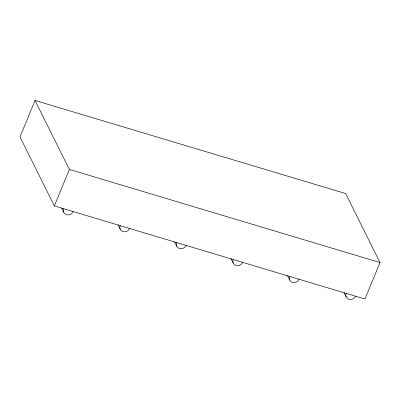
<?xml version="1.0" encoding="UTF-8"?>
<svg xmlns="http://www.w3.org/2000/svg" width="400" height="400" viewBox="0 0 400 400"><rect width="100%" height="100%" fill="white"/><g stroke="black" fill="none" stroke-linecap="round" stroke-linejoin="round"><path stroke-width="0.6" d="M35.03 100.45L20 136.92L54.335 205.915L364.97 299.015L380 262.545L345.665 193.55L35.03 100.45L69.37 169.445L380 262.545M54.335 205.915L69.37 169.445M343.975 292.555L346.195 297.01M287.5 275.63L289.715 280.08M231.02 258.7L233.235 263.155M174.54 241.775L176.755 246.225M118.065 224.845L120.28 229.3M61.585 207.92L63.8 212.37M355.555 296.19A5.16 4.67 -26.5 0 1 348.97 299.34A5.16 4.67 -26.5 0 1 346.145 293.37M73.165 211.555A5.16 4.67 -26.5 0 1 66.58 214.705A5.16 4.67 -26.5 0 1 63.75 208.735M299.075 279.265A5.16 4.67 -26.5 0 1 292.49 282.415A5.16 4.67 -26.5 0 1 289.665 276.445M242.6 262.34A5.16 4.67 -26.5 0 1 236.015 265.485A5.16 4.67 -26.5 0 1 233.185 259.515M186.12 245.41A5.16 4.67 -26.5 0 1 179.535 248.56A5.16 4.67 -26.5 0 1 176.705 242.59M129.64 228.485A5.16 4.67 -26.5 0 1 123.055 231.63A5.16 4.67 -26.5 0 1 120.23 225.66"/></g></svg>
